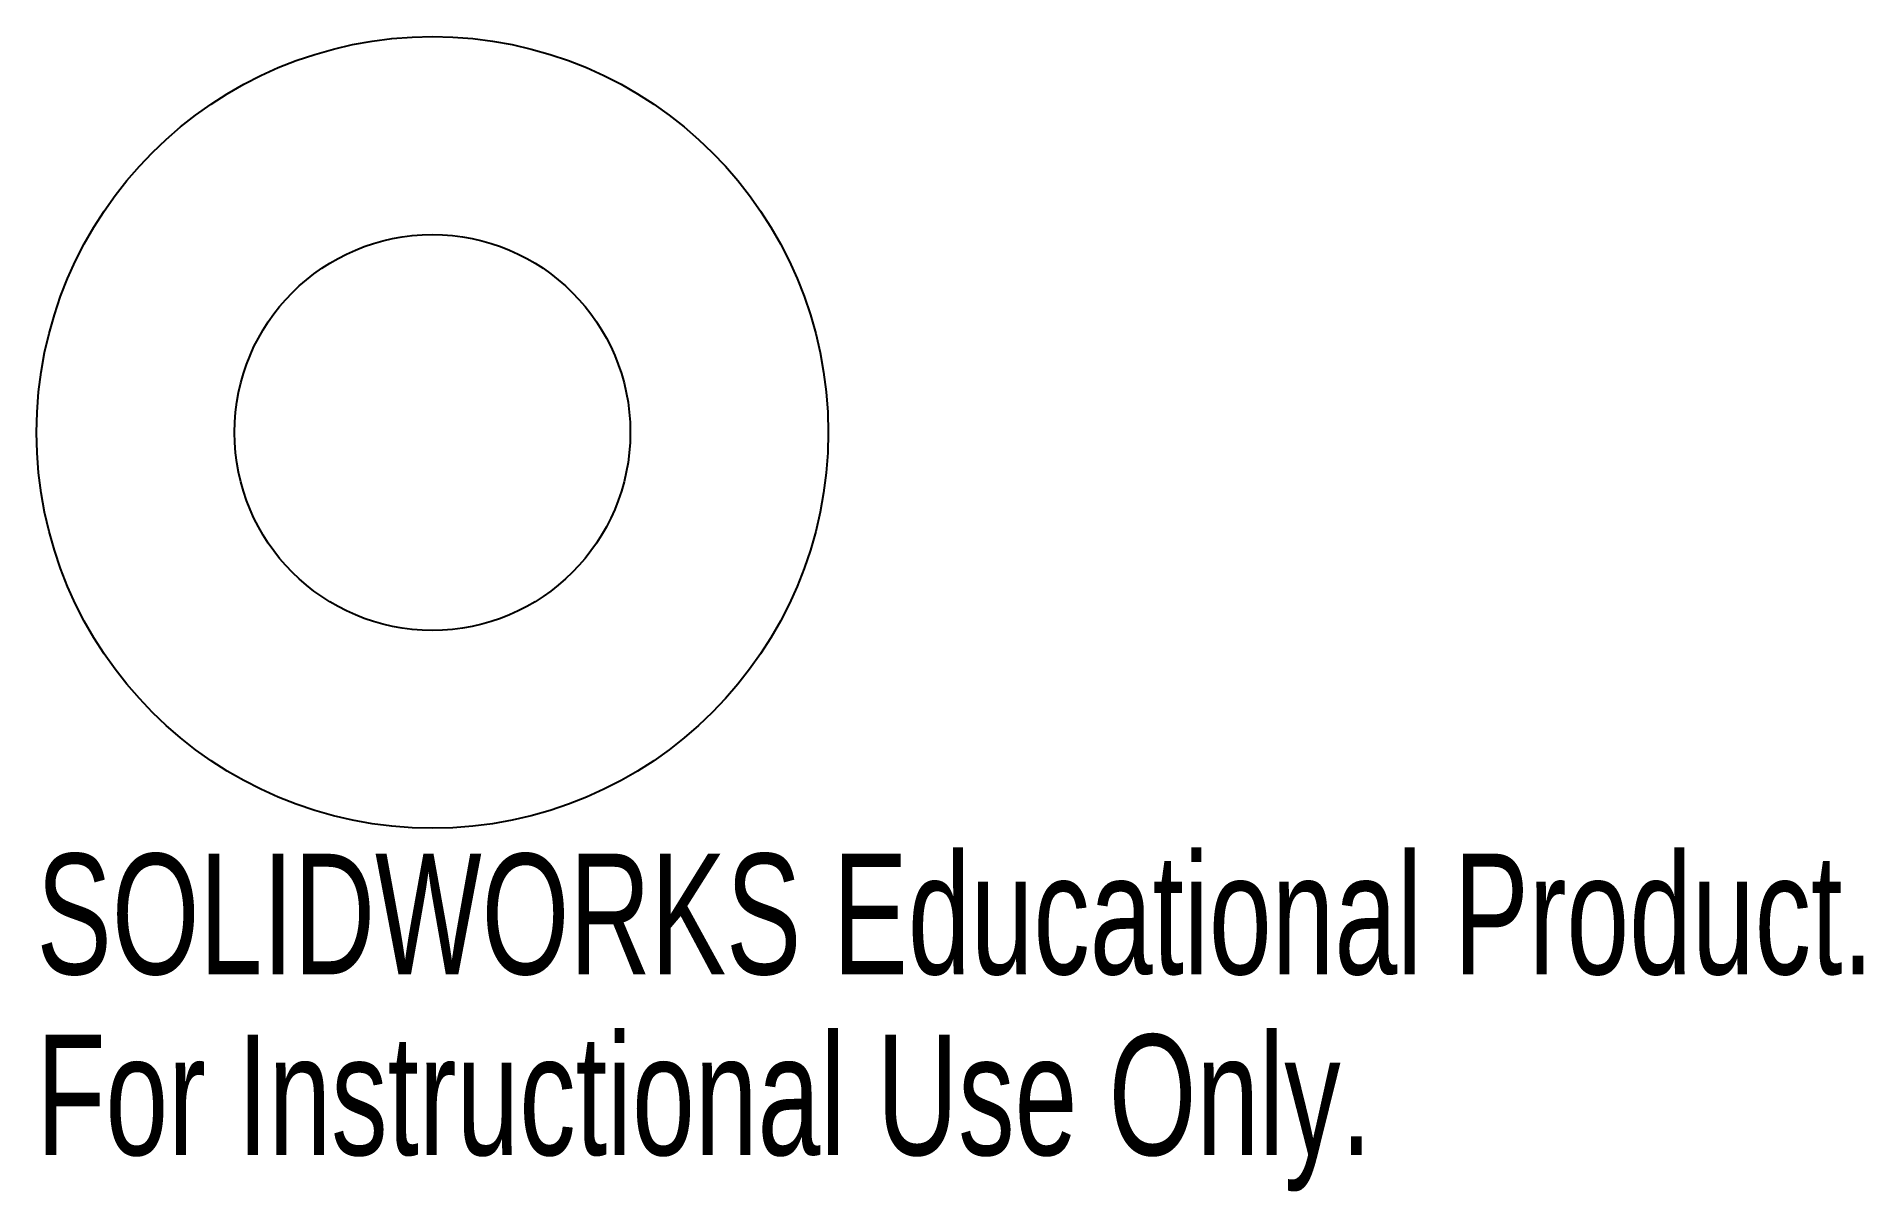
# Model space of a CAD drawing. Header units: inches. Extents: x -32.62 to -29.74, y -4.45 to -2.63.
import ezdxf

# ---------------------------------------------------------------- set-up
doc = ezdxf.new("R2010")
doc.units = ezdxf.units.IN
doc.header["$MEASUREMENT"] = 0
doc.styles.add('SLDTEXTSTYLE0', font='TXT', dxfattribs={"width": 0.7})

msp = doc.modelspace()

# ---------------------------------------------------------------- linework, layer by layer
at = {"color": 7, "linetype": 'Continuous', "lineweight": 25}
for radius in [0.625, 0.3125]:
    msp.add_circle((-32, -3.25), radius, dxfattribs=at)

# ---------------------------------------------------------------- texts
at = {"color": 7, "linetype": 'Continuous', "char_height": 0.1903, "attachment_point": 1, "style": 'SLDTEXTSTYLE0'}
for s, insert in [('SOLIDWORKS Educational Product.', (-32.625, -3.9151)), ('For Instructional Use Only.', (-32.625, -4.2006))]:
    msp.add_mtext(s, dxfattribs=dict(at, insert=insert))

doc.saveas('drawing.dxf')
